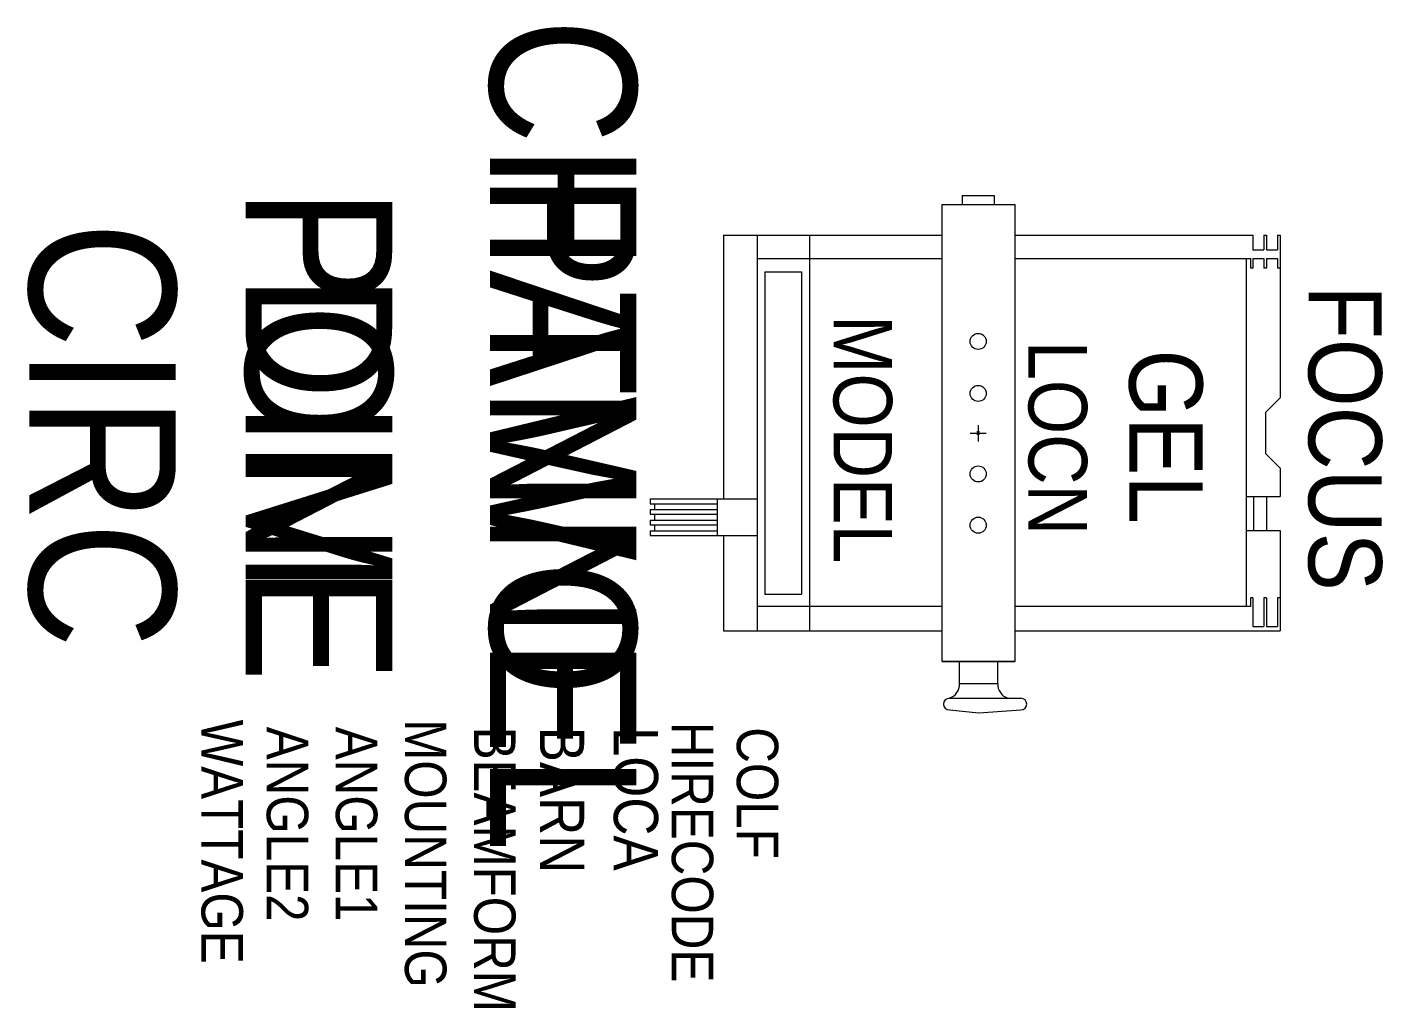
# Model space of a CAD drawing. Extents: x -1142 to -217, y -2584 to -1915.
import ezdxf
from ezdxf.enums import TextEntityAlignment as Align

# ---------------------------------------------------------------- set-up
doc = ezdxf.new("R2010")
doc.units = 0
doc.header["$MEASUREMENT"] = 0
doc.header["$PDMODE"] = 3
doc.layers.get('0').update_dxf_attribs({"linetype": 'CONTINUOUS'})
for name, color, linetype in [('CHANNEL', 3, 'CONTINUOUS'), ('CIRC', 6, 'CONTINUOUS'), ('DIMMER', 4, 'CONTINUOUS'), ('FOCUS', 2, 'CONTINUOUS'), ('GEL', 1, 'CONTINUOUS'), ('LANTERNS', 4, 'CONTINUOUS'), ('LOCATION', 7, 'CONTINUOUS'), ('MODEL', 6, 'CONTINUOUS'), ('PATCH', 5, 'CONTINUOUS'), ('PATCH2', 5, 'CONTINUOUS')]:
    doc.layers.add(name, color=color, linetype=linetype)

msp = doc.modelspace()

# ---------------------------------------------------------------- linework, layer by layer
for p, q in [((-503.93, -2030.11), (-503.93, -2036.11)), ((-503.93, -2030.11), (-481.93, -2030.11)), ((-481.93, -2030.11), (-481.93, -2036.11)), ((-517.59, -2348.11), (-517.59, -2036.11)), ((-517.59, -2036.11), (-467.59, -2036.11)), ((-467.59, -2348.11), (-467.59, -2036.11)), ((-666.81, -2057.11), (-517.59, -2057.11)), ((-666.81, -2057.11), (-666.81, -2237.11)), ((-643.9, -2057.11), (-643.9, -2327.11)), ((-607.97, -2057.11), (-607.97, -2237.11)), ((-467.59, -2057.11), (-305.47, -2057.11)), ((-305.47, -2057.11), (-305.47, -2067.11)), ((-297.97, -2057.11), (-296.09, -2057.11)), ((-297.97, -2057.11), (-297.97, -2067.11)), ((-296.09, -2057.11), (-296.09, -2067.11)), ((-288.59, -2057.11), (-288.59, -2067.11)), ((-288.59, -2057.11), (-286.72, -2057.11)), ((-286.72, -2057.11), (-286.72, -2168.11)), ((-305.47, -2067.11), (-297.97, -2067.11)), ((-296.09, -2067.11), (-288.59, -2067.11)), ((-643.9, -2073.11), (-517.59, -2073.11)), ((-638.47, -2082.11), (-638.47, -2302.11)), ((-638.47, -2082.11), (-613.47, -2082.11)), ((-613.47, -2082.11), (-613.47, -2302.11)), ((-467.59, -2073.11), (-306.97, -2073.11)), ((-309.97, -2073.11), (-309.97, -2310.61)), ((-306.97, -2073.11), (-306.97, -2079.61)), ((-305.47, -2079.61), (-306.97, -2079.61)), ((-305.47, -2073.11), (-305.47, -2079.61)), ((-305.47, -2073.11), (-297.97, -2073.11)), ((-297.97, -2073.11), (-297.97, -2079.61)), ((-296.09, -2079.61), (-297.97, -2079.61)), ((-296.09, -2073.11), (-296.09, -2079.61)), ((-296.09, -2073.11), (-288.59, -2073.11)), ((-288.59, -2073.11), (-288.59, -2079.61)), ((-286.72, -2079.61), (-288.59, -2079.61)), ((-286.72, -2168.11), (-296.72, -2178.11)), ((-296.72, -2178.11), (-296.72, -2206.11)), ((-498.42, -2192.11), (-487.43, -2192.11)), ((-492.93, -2186.82), (-492.93, -2197.82)), ((-296.72, -2206.11), (-286.72, -2216.11)), ((-286.72, -2216.11), (-286.72, -2235.5)), ((-716.81, -2237.11), (-643.9, -2237.11)), ((-716.81, -2237.11), (-716.81, -2240.36)), ((-671.17, -2237.11), (-671.17, -2262.11)), ((-607.97, -2237.11), (-607.97, -2327.11)), ((-309.97, -2235.5), (-286.72, -2235.5)), ((-305.09, -2235.5), (-305.09, -2258.66)), ((-296.09, -2235.5), (-296.09, -2258.66)), ((-716.81, -2240.36), (-671.17, -2240.36)), ((-716.81, -2244.36), (-671.17, -2244.36)), ((-716.81, -2244.36), (-716.81, -2247.61)), ((-716.81, -2247.61), (-671.17, -2247.61)), ((-713.81, -2240.36), (-713.81, -2244.36)), ((-713.81, -2247.61), (-713.81, -2251.61)), ((-716.81, -2251.61), (-671.17, -2251.61)), ((-716.81, -2251.61), (-716.81, -2254.86)), ((-716.81, -2254.86), (-671.17, -2254.86)), ((-713.81, -2254.86), (-713.81, -2258.86)), ((-716.81, -2258.86), (-671.17, -2258.86)), ((-716.81, -2258.86), (-716.81, -2262.11)), ((-716.81, -2262.11), (-643.9, -2262.11)), ((-666.81, -2262.11), (-666.81, -2327.11)), ((-309.97, -2258.66), (-286.72, -2258.66)), ((-286.72, -2258.66), (-286.72, -2327.11)), ((-638.47, -2302.11), (-613.47, -2302.11)), ((-517.59, -2310.61), (-643.9, -2310.61)), ((-306.97, -2310.61), (-467.59, -2310.61)), ((-305.47, -2304.61), (-306.97, -2304.61)), ((-306.97, -2304.61), (-306.97, -2310.61)), ((-305.47, -2304.61), (-305.47, -2324.11)), ((-297.97, -2304.61), (-297.97, -2324.11)), ((-296.09, -2304.61), (-297.97, -2304.61)), ((-296.09, -2304.61), (-296.09, -2324.11)), ((-288.59, -2304.61), (-288.59, -2324.11)), ((-286.72, -2304.61), (-288.59, -2304.61)), ((-666.81, -2327.11), (-517.59, -2327.11)), ((-467.59, -2327.11), (-286.72, -2327.11)), ((-305.47, -2324.11), (-297.97, -2324.11)), ((-296.09, -2324.11), (-288.59, -2324.11)), ((-467.59, -2348.11), (-517.59, -2348.11)), ((-517.59, -2348.11), (-467.59, -2348.11)), ((-505.59, -2363.11), (-505.59, -2348.11)), ((-479.59, -2363.11), (-479.59, -2348.11)), ((-505.59, -2363.11), (-479.59, -2363.11)), ((-512.59, -2373.11), (-463.79, -2373.11)), ((-512.59, -2381.11), (-492.59, -2383.11)), ((-492.59, -2383.11), (-463.79, -2381.11))]:
    msp.add_line(p, q)
for centre in [(-492.93, -2129.61), (-492.93, -2165.09), (-492.93, -2220.03), (-492.93, -2255.04)]:
    msp.add_circle(centre, 5.5)
for centre, radius, start, end in [((-515.74, -2363.46), 10.15, 288.04731, 1.96865), ((-469.62, -2363.58), 9.99, 177.31836, 252.66568), ((-512.59, -2377.11), 4, 90, 270), ((-463.79, -2377.11), 4, 270, 90)]:
    msp.add_arc(centre, radius, start, end)
msp.add_point((-492.93, -2192.11))

# ---------------------------------------------------------------- texts
at = {"layer": 'CHANNEL', "width": 0.89}
msp.add_attdef('CHANNEL', text='', height=100, rotation=270, dxfattribs=at).set_placement((-826.26, -2193.44), align=Align.CENTER)
at = {"layer": 'CIRC', "width": 0.89}
msp.add_attdef('CIRC', text='', height=100, rotation=270, dxfattribs=at).set_placement((-1140.71, -2193.44), align=Align.CENTER)
at = {"layer": 'DIMMER', "width": 0.89}
msp.add_attdef('DIM', text='', height=100, rotation=270, dxfattribs=at).set_placement((-992.93, -2192.59), align=Align.CENTER)
at = {"layer": 'FOCUS', "color": 30, "width": 0.89}
msp.add_attdef('FOCUS', text='', height=50, rotation=270, dxfattribs=at).set_placement((-267.42, -2195.62), align=Align.CENTER)
at = {"layer": 'GEL', "width": 0.89}
msp.add_attdef('GEL', text='', height=50, rotation=270, dxfattribs=at).set_placement((-389.8, -2194.66), align=Align.CENTER)
at = {"layer": 'LANTERNS', "color": 0, "width": 0.89, "flags": 1}
for tag, p, s, height in [('WATTAGE', (-1023.13, -2387.72, 0.01), '2000', 28.305), ('ANGLE2', (-978.57, -2392.57), '57', 28.305), ('ANGLE1', (-931.4, -2392.57), '7', 28.3), ('MOUNTING', (-884.23, -2387.37), 'STANDARD HOOK CLAMP', 28.3047), ('BEAMFORM', (-837.05, -2392.57), 'C', 28.3), ('BARN', (-792.11, -2392.56), '1', 30.26), ('LOCA', (-741.68, -2392.7), '', 30.26), ('HIRECODE', (-702.08, -2389.21), '', 28.3), ('COLF', (-657.71, -2392.91), 'N', 28.3)]:
    msp.add_attdef(tag, p, s, height=height, rotation=270, dxfattribs=at)
at = {"layer": 'LOCATION', "width": 0.89}
msp.add_attdef('LOCN', text='', height=40, rotation=270, dxfattribs=at).set_placement((-458.58, -2195.52), align=Align.CENTER)
at = {"layer": 'MODEL', "width": 0.89}
msp.add_attdef('MODEL', text='Alt F', height=40, rotation=270, dxfattribs=at).set_placement((-591.68, -2196.46), align=Align.CENTER)
at = {"layer": 'PATCH', "width": 0.89}
msp.add_attdef('PONE', text='', height=100, rotation=270, dxfattribs=at).set_placement((-992.93, -2193.44), align=Align.CENTER)
at = {"layer": 'PATCH2', "width": 0.89}
msp.add_attdef('PTWO', text='', height=100, rotation=270, dxfattribs=at).set_placement((-826.26, -2193.44), align=Align.CENTER)

doc.saveas('drawing.dxf')
